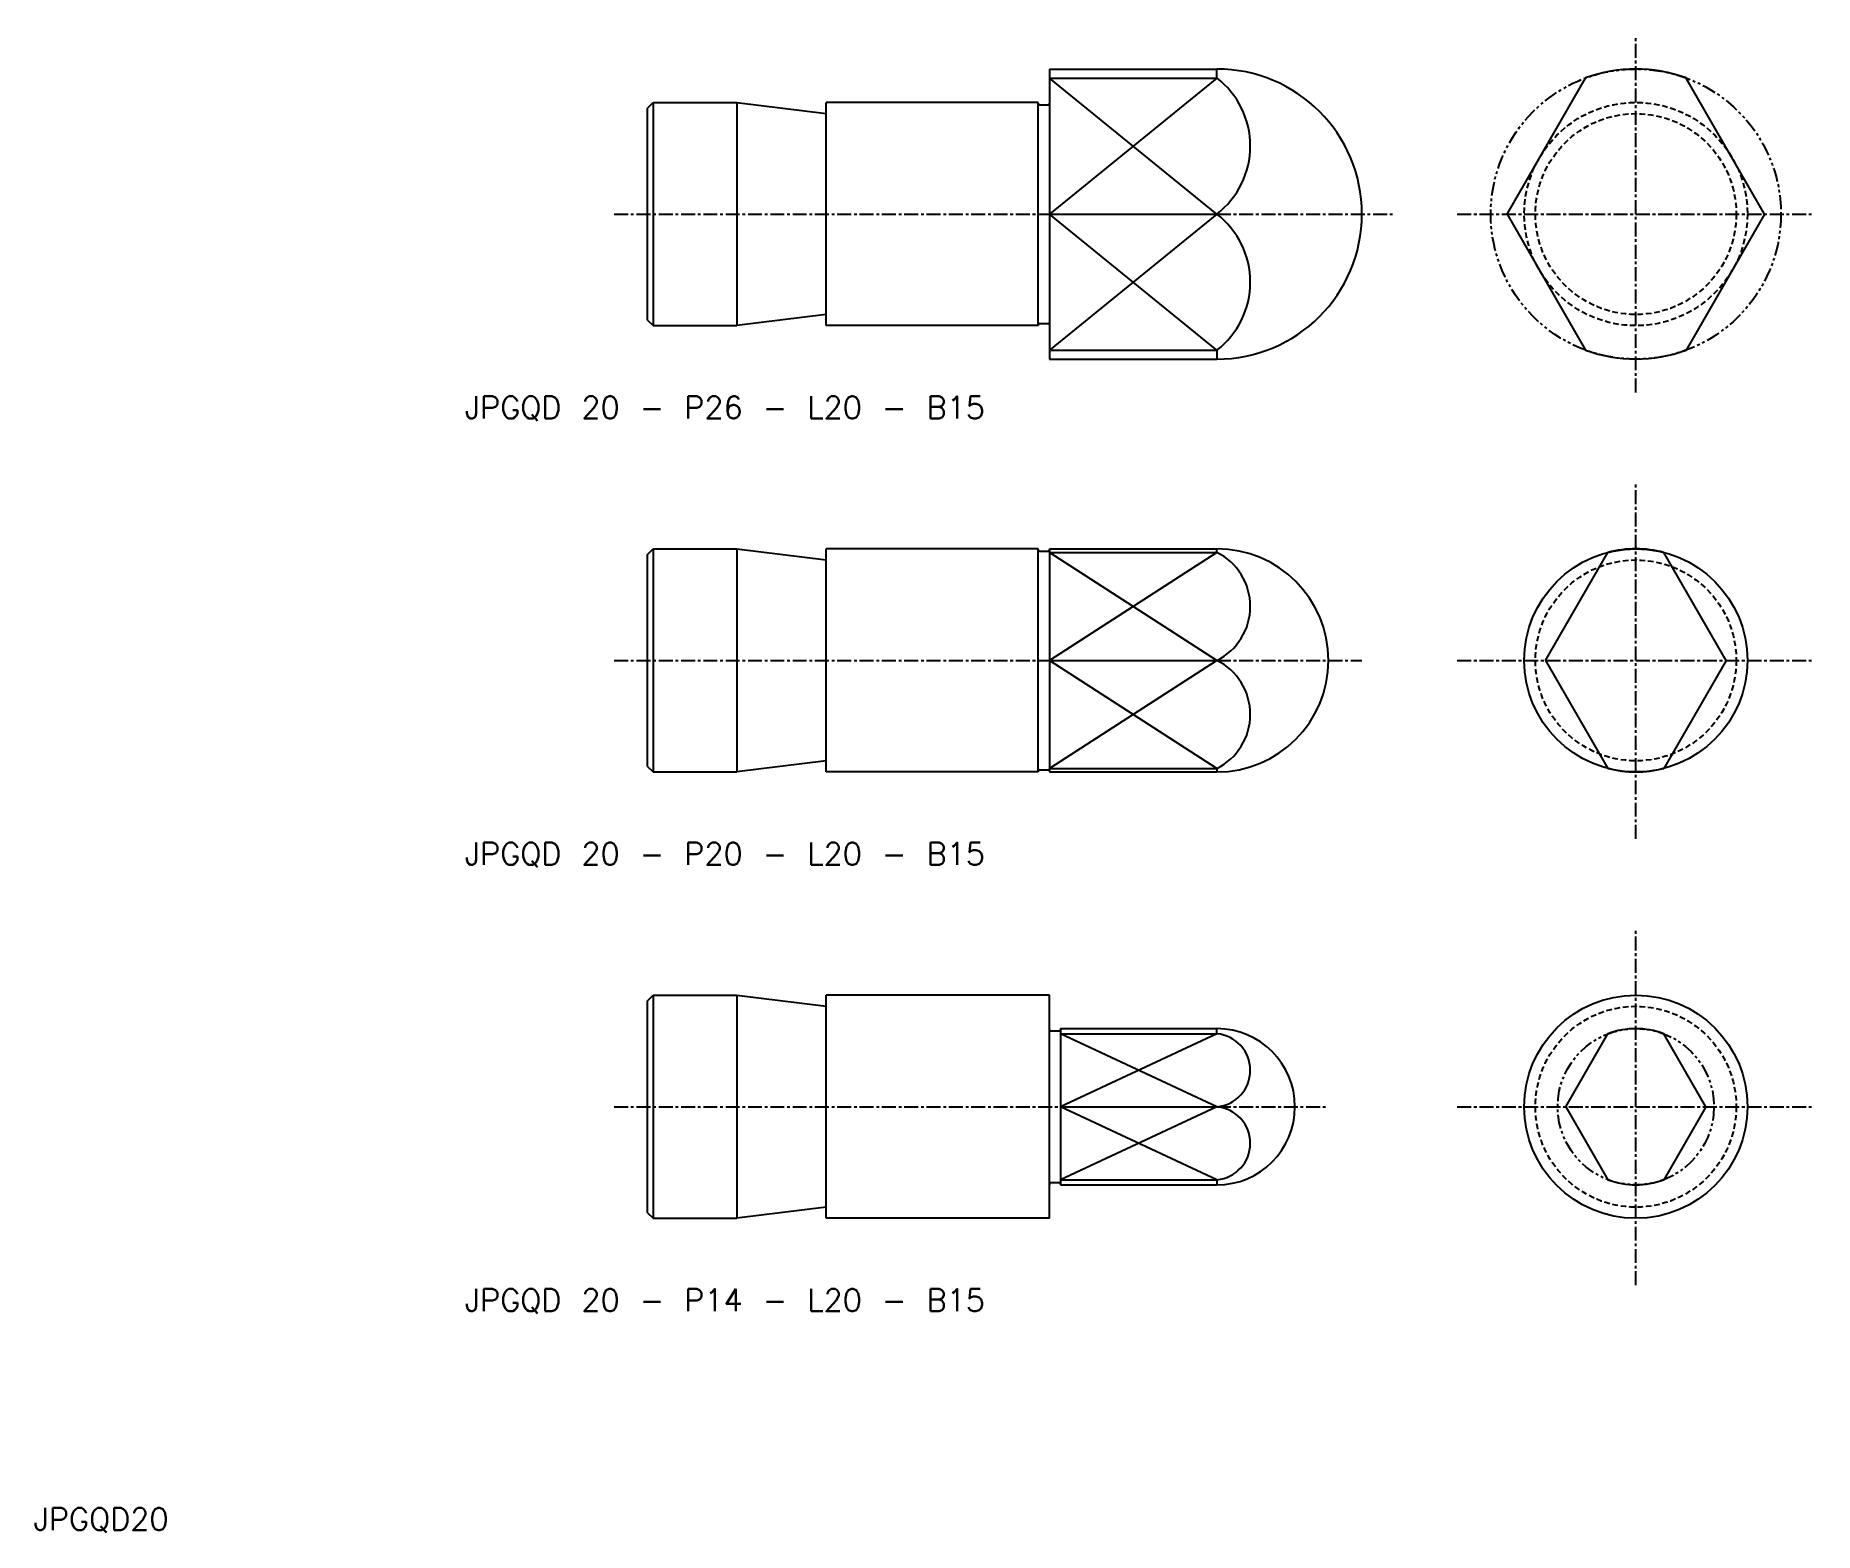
# Model space of a CAD drawing. Extents: x 5 to 165, y 5 to 139.
import ezdxf

# ---------------------------------------------------------------- set-up
doc = ezdxf.new("R2010")
doc.units = 0
for name, pattern in [('CENTER', [2, 1.25, -0.25, 0.25, -0.25]), ('DASHED', [0.75, 0.5, -0.25]), ('PHANTOM', [2.5, 1.25, -0.25, 0.25, -0.25, 0.25, -0.25])]:
    doc.linetypes.add(name, pattern=pattern)
doc.layers.get('0').update_dxf_attribs({"linetype": 'CONTINUOUS'})
doc.layers.add('CENTER', color=1, linetype='CENTER')
doc.styles.get("Standard").update_dxf_attribs({"font": 'txt.shx', "width": 0.8, "bigfont": 'bigfont.shx'})

msp = doc.modelspace()

# ---------------------------------------------------------------- linework, layer by layer
at = {"color": 7, "linetype": 'CONTINUOUS'}
for p, q in [((96, 135.96), (111, 135.96)), ((96, 135.96), (96, 109.96)), ((111, 135.15), (111, 135.96)), ((96, 135.15), (111, 135.15)), ((137, 122.96), (144.04, 135.15)), ((160.08, 122.96), (153.04, 135.15)), ((60, 132.46), (60.5, 132.96)), ((60, 113.46), (60, 132.46)), ((60.5, 132.96), (68, 132.96)), ((60.5, 132.96), (60.5, 112.96)), ((68, 132.96), (76, 131.96)), ((68, 132.96), (68, 112.96)), ((95, 132.96), (76, 132.96)), ((76, 112.96), (76, 132.96)), ((95, 132.86), (95, 132.96)), ((95, 112.96), (95, 132.96)), ((95.1, 132.76), (95.9, 132.76)), ((96, 122.96), (111, 122.96)), ((137, 122.96), (144.04, 110.76)), ((160.08, 122.96), (153.04, 110.76)), ((60, 113.46), (60.5, 112.96)), ((76, 113.96), (68, 112.96)), ((95.1, 113.16), (95.9, 113.16)), ((60.5, 112.96), (68, 112.96)), ((95, 112.96), (76, 112.96)), ((95, 113.06), (95, 112.96)), ((96, 110.76), (111, 110.76)), ((111, 110.76), (111, 109.96)), ((96, 109.96), (111, 109.96)), ((60, 92.46), (60.5, 92.96)), ((60, 73.46), (60, 92.46)), ((60.5, 92.96), (68, 92.96)), ((60.5, 92.96), (60.5, 72.96)), ((68, 92.96), (68, 72.96)), ((68, 92.96), (76, 91.96)), ((95, 92.96), (76, 92.96)), ((76, 72.96), (76, 92.96)), ((95, 72.96), (95, 92.96)), ((95, 92.86), (95, 92.96)), ((95.1, 92.76), (95.9, 92.76)), ((96, 92.96), (111, 92.96)), ((96, 92.96), (96, 72.96)), ((96, 92.64), (111, 92.64)), ((111, 92.64), (111, 92.96)), ((140.45, 82.96), (146.04, 92.64)), ((156.63, 82.96), (151.04, 92.64)), ((96, 82.96), (111, 82.96)), ((140.45, 82.96), (146.04, 73.27)), ((156.63, 82.96), (151.04, 73.27)), ((60, 73.46), (60.5, 72.96)), ((76, 73.96), (68, 72.96)), ((60.5, 72.96), (68, 72.96)), ((95, 72.96), (76, 72.96)), ((95, 73.06), (95, 72.96)), ((95.1, 73.16), (95.9, 73.16)), ((96, 73.27), (111, 73.27)), ((96, 72.96), (111, 72.96)), ((111, 73.27), (111, 72.96)), ((60, 52.46), (60.5, 52.96)), ((60.5, 52.96), (68, 52.96)), ((60.5, 52.96), (60.5, 32.96)), ((68, 52.96), (68, 32.96)), ((68, 52.96), (76, 51.96)), ((96, 52.96), (76, 52.96)), ((76, 32.96), (76, 52.96)), ((96, 32.96), (96, 52.96)), ((96, 52.86), (96, 52.96)), ((60, 33.46), (60, 52.46)), ((96.1, 49.76), (96.9, 49.76)), ((97, 49.96), (111, 49.96)), ((97, 49.96), (97, 35.96)), ((97, 49.5), (111, 49.5)), ((111, 49.5), (111, 49.96)), ((142.26, 42.96), (146.04, 49.5)), ((154.81, 42.96), (151.04, 49.5)), ((97, 42.96), (111, 42.96)), ((142.26, 42.96), (146.04, 36.42)), ((154.81, 42.96), (151.04, 36.42)), ((96, 36.06), (96, 35.96)), ((96.1, 36.16), (96.9, 36.16)), ((97, 36.42), (111, 36.42)), ((97, 35.96), (111, 35.96)), ((111, 36.42), (111, 35.96)), ((76, 33.96), (68, 32.96)), ((60, 33.46), (60.5, 32.96)), ((60.5, 32.96), (68, 32.96)), ((96, 32.96), (76, 32.96))]:
    msp.add_line(p, q, dxfattribs=at)
at = {"color": 3, "linetype": 'CONTINUOUS'}
for p, q in [((111, 135.15), (96, 122.96)), ((111, 122.96), (96, 135.15)), ((111, 110.76), (96, 122.96)), ((111, 122.96), (96, 110.76)), ((111, 92.64), (96, 82.96)), ((111, 82.96), (96, 92.64)), ((111, 73.27), (96, 82.96)), ((111, 82.96), (96, 73.27)), ((111, 49.5), (97, 42.96)), ((111, 42.96), (97, 49.5)), ((111, 36.42), (97, 42.96)), ((111, 42.96), (97, 36.42))]:
    msp.add_line(p, q, dxfattribs=at)
at = {"color": 3, "linetype": 'PHANTOM'}
for centre, radius in [((148.54, 122.96), 13), ((148.54, 42.96), 7)]:
    msp.add_circle(centre, radius, dxfattribs=at)
at = {"color": 3, "linetype": 'DASHED'}
for centre, radius in [((148.54, 122.96), 10), ((148.54, 122.96), 9), ((148.54, 82.96), 9), ((148.54, 42.96), 9)]:
    msp.add_circle(centre, radius, dxfattribs=at)
at = {"color": 7, "linetype": 'CONTINUOUS'}
for centre in [(148.54, 82.96), (148.54, 42.96)]:
    msp.add_circle(centre, 10, dxfattribs=at)
for centre, radius, start, end in [((111, 122.96), 13, 270, 90), ((148.54, 122.96), 13, 69.7478, 110.2522), ((106.3, 129.06), 7.7, 307.6101, 52.3899), ((95.1, 132.86), 0.1, 180, 270), ((95.9, 132.86), 0.1, 270, 0), ((106.3, 116.86), 7.7, 307.6101, 52.3899), ((95.1, 113.06), 0.1, 90, 180), ((95.9, 113.06), 0.1, 0, 90), ((148.54, 122.96), 13, 249.7478, 290.2522), ((95.1, 92.86), 0.1, 180, 270), ((95.9, 92.86), 0.1, 270, 0), ((111, 82.96), 10, 270, 90), ((108.59, 87.8), 5.41, 296.4289, 63.5711), ((148.54, 82.96), 10, 75.5225, 104.4775), ((108.59, 78.12), 5.41, 296.4289, 63.5711), ((95.1, 73.06), 0.1, 90, 180), ((95.9, 73.06), 0.1, 0, 90), ((148.54, 82.96), 10, 255.5225, 284.4775), ((96.1, 49.86), 0.1, 180, 270), ((96.9, 49.86), 0.1, 270, 0), ((111, 42.96), 7, 270, 90), ((110.72, 46.23), 3.28, 274.9171, 85.0829), ((148.54, 42.96), 7, 69.0752, 110.9248), ((110.72, 39.69), 3.28, 274.9171, 85.0829), ((96.1, 36.06), 0.1, 90, 180), ((96.9, 36.06), 0.1, 0, 90), ((148.54, 42.96), 7, 249.0752, 290.9248)]:
    msp.add_arc(centre, radius, start, end, dxfattribs=at)
at = {"layer": 'CENTER', "color": 1, "linetype": 'CENTER'}
for p, q in [((148.54, 106.96), (148.54, 138.96)), ((57, 122.96), (127, 122.96)), ((132.54, 122.96), (164.54, 122.96)), ((148.54, 66.96), (148.54, 98.96)), ((57, 82.96), (124, 82.96)), ((132.54, 82.96), (164.54, 82.96)), ((148.54, 26.96), (148.54, 58.96)), ((57, 42.96), (121, 42.96)), ((132.54, 42.96), (164.54, 42.96))]:
    msp.add_line(p, q, dxfattribs=at)

# ---------------------------------------------------------------- texts
at = {"color": 7, "linetype": 'CONTINUOUS'}
for s, p in [('JPGQD 20 - P26 - L20 - B15', (43.63, 104.63)), ('JPGQD 20 - P20 - L20 - B15', (43.63, 64.63)), ('JPGQD 20 - P14 - L20 - B15', (43.63, 24.63)), ('JPGQD20', (5, 5))]:
    msp.add_text(s, height=2, dxfattribs=at).set_placement(p)

doc.saveas('drawing.dxf')
